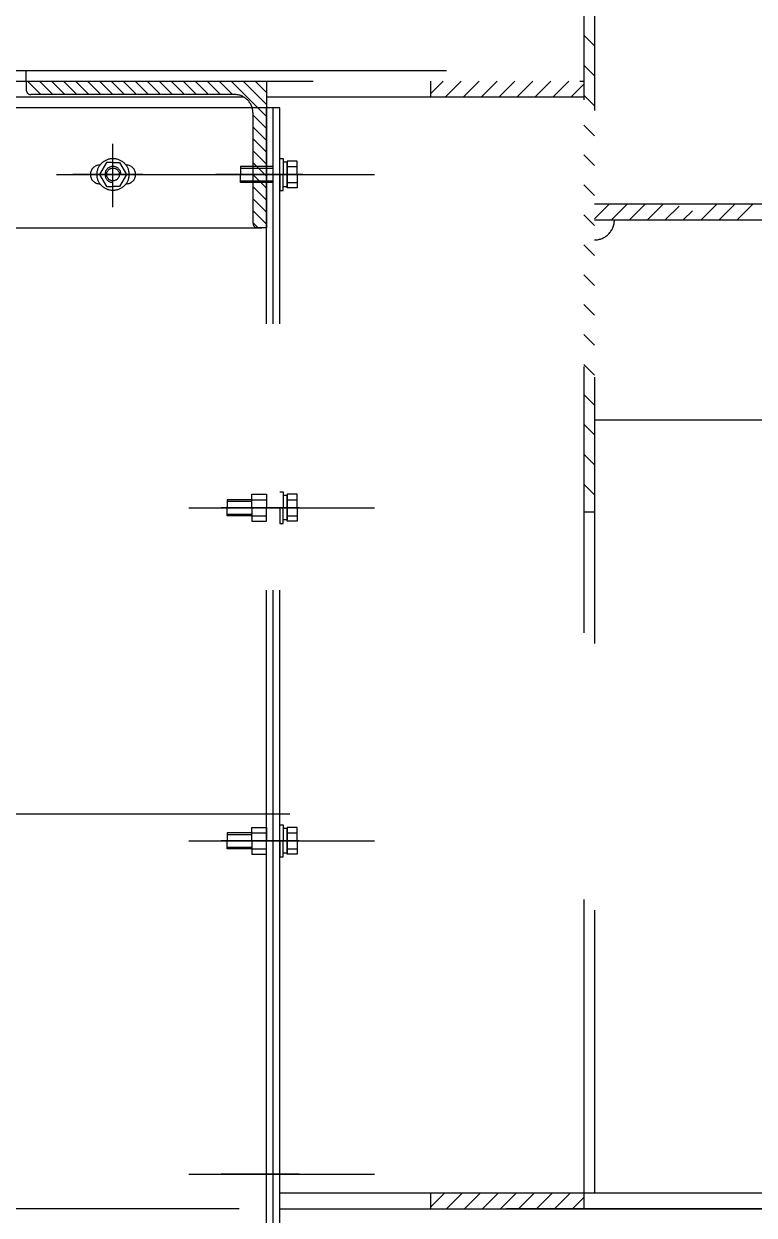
# Model space of a CAD drawing. Header units: millimetres. Extents: x 0 to 21000, y -574 to 14850.
# Drawn here: x 5539 to 6087, y 8366 to 9260 of the extents above; entities that cross this region are included whole.
import ezdxf

# ---------------------------------------------------------------- set-up
doc = ezdxf.new("R2010")
doc.units = ezdxf.units.MM
doc.header["$LTSCALE"] = 500
doc.linetypes.add('F', pattern=[0.75, 0.5, -0.25])
doc.linetypes.add('K', pattern=[2.5, 1.25, -0.25, 0.25, -0.25, 0.25, -0.25])
doc.layers.add('04', color=2, linetype='F')
doc.layers.add('07', color=6, linetype='K')

# ---------------------------------------------------------------- blocks, each defined once
blk = doc.blocks.new('H')
at = {"layer": '07', "color": 6, "linetype": 'K', "ltscale": 1.6}
for p, q in [((12747.47, 26265.54), (12747.47, 24033.54)), ((12755.47, 26257.54), (12755.47, 24045.54)), ((12755.47, 24905.95), (12747.47, 24913.95)), ((11644.47, 24887.54), (12747.47, 24887.54)), ((12287.47, 24887.54), (12329.47, 24887.54)), ((12329.47, 24879.54), (12329.47, 24887.54)), ((12755.47, 24883.5), (12747.47, 24891.5)), ((11544.47, 24879.54), (12747.47, 24879.54)), ((12287.47, 24879.54), (12329.47, 24879.54)), ((12329.47, 24879.54), (12329.47, 24872.84)), ((12329.47, 24879.54), (12509.47, 24879.54)), ((12340.35, 24869.54), (12330.35, 24879.54)), ((12349.33, 24869.54), (12339.33, 24879.54)), ((12358.31, 24869.54), (12348.31, 24879.54)), ((12367.29, 24869.54), (12357.29, 24879.54)), ((12376.27, 24869.54), (12366.27, 24879.54)), ((12385.26, 24869.54), (12375.26, 24879.54)), ((12394.24, 24869.54), (12384.24, 24879.54)), ((12403.22, 24869.54), (12393.22, 24879.54)), ((12412.2, 24869.54), (12402.2, 24879.54)), ((12421.18, 24869.54), (12411.18, 24879.54)), ((12430.16, 24869.54), (12420.16, 24879.54)), ((12439.14, 24869.54), (12429.14, 24879.54)), ((12448.12, 24869.54), (12438.12, 24879.54)), ((12457.1, 24869.54), (12447.1, 24879.54)), ((12466.08, 24869.54), (12456.08, 24879.54)), ((12475.06, 24869.54), (12465.06, 24879.54)), ((12484.04, 24869.54), (12474.04, 24879.54)), ((12509.47, 24853.09), (12483.02, 24879.54)), ((12509.47, 24862.07), (12492, 24879.54)), ((12509.47, 24871.05), (12500.98, 24879.54)), ((12509.47, 24879.54), (12509.47, 24769.54)), ((12632.47, 24869.97), (12642.03, 24879.54)), ((12632.47, 24879.54), (12632.47, 24867.54)), ((12643.5, 24867.54), (12655.5, 24879.54)), ((12656.97, 24867.54), (12668.97, 24879.54)), ((12670.44, 24867.54), (12682.44, 24879.54)), ((12683.91, 24867.54), (12695.91, 24879.54)), ((12697.38, 24867.54), (12709.38, 24879.54)), ((12710.85, 24867.54), (12722.85, 24879.54)), ((12724.32, 24867.54), (12736.32, 24879.54)), ((12737.79, 24867.54), (12747.47, 24877.21)), ((12492.68, 24867.54), (10807.26, 24867.54)), ((12485.47, 24869.54), (12332.77, 24869.54)), ((12747.47, 24867.54), (12509.47, 24867.54)), ((12755.47, 24861.05), (12747.47, 24869.05)), ((12519.47, 24859.54), (11644.47, 24859.54)), ((12509.47, 23497.54), (12509.47, 24859.54)), ((12514.47, 23497.54), (12514.47, 24859.54)), ((12519.47, 23497.54), (12519.47, 24859.54)), ((12499.47, 24772.84), (12499.47, 24855.54)), ((12509.47, 24844.11), (12499.47, 24854.11)), ((12509.47, 24835.13), (12499.47, 24845.13)), ((12755.47, 24838.6), (12747.47, 24846.6)), ((12394.47, 24785.06), (12394.47, 24832.47)), ((12509.47, 24826.15), (12499.47, 24836.15)), ((12394.47, 24795.75), (12394.47, 24829.21)), ((12509.47, 24817.17), (12499.47, 24827.17)), ((12755.47, 24816.15), (12747.47, 24824.15)), ((12389.65, 24818.54), (12384.45, 24809.54)), ((12384.72, 24816.54), (12384.47, 24816.54)), ((12394.47, 24818.54), (12389.65, 24818.54)), ((12394.47, 24798.68), (12394.47, 24819.88)), ((12394.47, 24818.54), (12399.29, 24818.54)), ((12399.29, 24818.54), (12404.48, 24809.54)), ((12404.47, 24816.54), (12404.21, 24816.54)), ((12514.47, 24815.54), (12490.07, 24815.54)), ((12490.07, 24815.54), (12490.07, 24809.54)), ((12490.07, 24814.34), (12514.47, 24814.34)), ((12509.47, 24808.19), (12499.47, 24818.19)), ((12519.47, 24821.54), (12521.97, 24821.54)), ((12519.47, 24809.54), (12519.47, 24821.54)), ((12521.97, 24821.54), (12521.97, 24809.54)), ((12521.97, 24818.74), (12521.97, 24809.54)), ((12525.07, 24818.74), (12521.97, 24818.74)), ((12525.07, 24819.55), (12525.07, 24809.54)), ((12532.57, 24819.55), (12525.07, 24819.55)), ((12525.07, 24809.54), (12525.07, 24818.74)), ((12525.07, 24815.54), (12532.57, 24815.54)), ((12532.57, 24809.54), (12532.57, 24819.55)), ((10752.11, 24809.54), (12545.32, 24809.54)), ((10752.11, 24809.54), (12545.32, 24809.54)), ((12416.83, 24809.54), (12364.28, 24809.54)), ((12382.64, 24809.54), (12405.89, 24809.54)), ((12384.45, 24809.54), (12389.65, 24800.54)), ((12404.48, 24809.54), (12399.29, 24800.54)), ((12451.35, 24809.54), (12590.6, 24809.54)), ((12536.83, 24809.54), (12471.49, 24809.54)), ((12536.83, 24809.54), (12471.49, 24809.54)), ((12535.63, 24809.54), (12486.52, 24809.54)), ((12490.07, 24803.54), (12490.07, 24809.54)), ((12490.07, 24804.74), (12514.47, 24804.74)), ((12509.47, 24799.21), (12499.47, 24809.21)), ((12519.47, 24809.54), (12519.47, 24797.54)), ((12521.97, 24797.54), (12521.97, 24809.54)), ((12521.97, 24800.34), (12521.97, 24809.54)), ((12525.07, 24809.54), (12525.07, 24800.34)), ((12525.07, 24799.52), (12525.07, 24809.54)), ((12532.57, 24809.54), (12532.57, 24799.52)), ((12384.72, 24802.54), (12384.47, 24802.54)), ((12389.65, 24800.54), (12394.47, 24800.54)), ((12399.29, 24800.54), (12394.47, 24800.54)), ((12404.47, 24802.54), (12404.21, 24802.54)), ((12514.47, 24803.54), (12490.07, 24803.54)), ((12509.47, 24790.23), (12499.47, 24800.23)), ((12519.47, 24797.54), (12521.97, 24797.54)), ((12525.07, 24800.34), (12521.97, 24800.34)), ((12525.07, 24803.54), (12532.57, 24803.54)), ((12532.57, 24799.52), (12525.07, 24799.52)), ((12755.47, 24793.69), (12747.47, 24801.69)), ((12509.47, 24781.25), (12499.47, 24791.25)), ((12755.47, 24787.43), (12905.47, 24787.43)), ((12755.47, 24776.14), (12766.76, 24787.43)), ((12768.23, 24775.43), (12780.23, 24787.43)), ((12781.7, 24775.43), (12793.7, 24787.43)), ((12795.17, 24775.43), (12807.17, 24787.43)), ((12835.58, 24775.43), (12847.58, 24787.43)), ((12849.05, 24775.43), (12861.05, 24787.43)), ((12862.52, 24775.43), (12874.52, 24787.43)), ((12509.47, 24772.27), (12499.47, 24782.27)), ((12755.47, 24771.24), (12747.47, 24779.24)), ((12808.64, 24775.43), (12818.94, 24785.74)), ((12822.11, 24775.43), (12828.99, 24782.31)), ((11644.47, 24769.54), (12506.12, 24769.54)), ((11644.47, 24769.54), (12506.12, 24769.54)), ((12503.22, 24769.54), (12499.47, 24773.29)), ((12509.47, 24769.54), (12502.77, 24769.54)), ((12755.47, 24775.43), (12905.47, 24775.43)), ((12755.47, 24748.79), (12747.47, 24756.79)), ((12755.47, 24726.34), (12747.47, 24734.34)), ((12755.47, 24703.89), (12747.47, 24711.89)), ((12755.47, 24681.44), (12747.47, 24689.44)), ((12755.47, 24658.99), (12747.47, 24666.99)), ((12755.47, 24636.54), (12747.47, 24644.54)), ((12755.47, 24625.43), (12905.47, 24625.43)), ((12755.47, 24614.09), (12747.47, 24622.09)), ((12755.47, 24591.64), (12747.47, 24599.64)), ((12755.47, 24569.19), (12747.47, 24577.19)), ((12498.67, 24565.54), (12480.07, 24565.54)), ((12480.07, 24565.54), (12480.07, 24559.54)), ((12480.07, 24564.34), (12498.67, 24564.34)), ((12498.67, 24559.54), (12498.67, 24569.55)), ((12498.67, 24569.55), (12509.47, 24569.55)), ((12498.67, 24565.54), (12509.47, 24565.54)), ((12509.47, 24569.55), (12509.47, 24559.54)), ((12519.47, 24571.54), (12521.97, 24571.54)), ((12521.97, 24571.54), (12521.97, 24559.54)), ((12521.97, 24568.74), (12521.97, 24559.54)), ((12525.07, 24568.74), (12521.97, 24568.74)), ((12525.07, 24569.55), (12525.07, 24559.54)), ((12532.57, 24569.55), (12525.07, 24569.55)), ((12525.07, 24559.54), (12525.07, 24568.74)), ((12525.07, 24565.54), (12532.57, 24565.54)), ((12532.57, 24559.54), (12532.57, 24569.55)), ((12451.35, 24559.54), (12590.6, 24559.54)), ((12534.07, 24559.54), (12475.55, 24559.54)), ((12480.07, 24553.54), (12480.07, 24559.54)), ((12480.07, 24554.74), (12498.67, 24554.74)), ((12497.61, 24559.54), (12510.52, 24559.54)), ((12498.67, 24559.54), (12498.67, 24549.52)), ((12509.47, 24549.52), (12509.47, 24559.54)), ((12519.47, 24559.54), (12519.47, 24547.54)), ((12521.97, 24547.54), (12521.97, 24559.54)), ((12521.97, 24550.34), (12521.97, 24559.54)), ((12525.07, 24559.54), (12525.07, 24550.34)), ((12525.07, 24549.52), (12525.07, 24559.54)), ((12532.57, 24559.54), (12532.57, 24549.52)), ((12747.47, 24556.42), (12755.47, 24556.42)), ((12498.67, 24553.54), (12480.07, 24553.54)), ((12498.67, 24553.54), (12509.47, 24553.54)), ((12498.67, 24549.52), (12509.47, 24549.52)), ((12519.47, 24547.54), (12521.97, 24547.54)), ((12525.07, 24550.34), (12521.97, 24550.34)), ((12525.07, 24553.54), (12532.57, 24553.54)), ((12532.57, 24549.52), (12525.07, 24549.52)), ((12527.05, 24329.54), (10109.09, 24329.54)), ((12519.47, 24321.54), (12521.97, 24321.54)), ((12521.97, 24321.54), (12521.97, 24309.54)), ((12498.67, 24315.54), (12480.07, 24315.54)), ((12480.07, 24315.54), (12480.07, 24309.54)), ((12480.07, 24314.34), (12498.67, 24314.34)), ((12498.67, 24309.54), (12498.67, 24319.55)), ((12498.67, 24319.55), (12509.47, 24319.55)), ((12498.67, 24315.54), (12509.47, 24315.54)), ((12509.47, 24319.55), (12509.47, 24309.54)), ((12521.97, 24318.74), (12521.97, 24309.54)), ((12525.07, 24318.74), (12521.97, 24318.74)), ((12525.07, 24319.55), (12525.07, 24309.54)), ((12532.57, 24319.55), (12525.07, 24319.55)), ((12525.07, 24309.54), (12525.07, 24318.74)), ((12525.07, 24315.54), (12532.57, 24315.54)), ((12532.57, 24309.54), (12532.57, 24319.55)), ((12451.35, 24309.54), (12590.6, 24309.54)), ((12534.07, 24309.54), (12475.55, 24309.54)), ((12480.07, 24303.54), (12480.07, 24309.54)), ((12480.07, 24304.74), (12498.67, 24304.74)), ((12498.67, 24303.54), (12480.07, 24303.54)), ((12497.61, 24309.54), (12510.52, 24309.54)), ((12498.67, 24309.54), (12498.67, 24299.52)), ((12498.67, 24303.54), (12509.47, 24303.54)), ((12509.47, 24299.52), (12509.47, 24309.54)), ((12519.47, 24309.54), (12519.47, 24297.54)), ((12521.97, 24297.54), (12521.97, 24309.54)), ((12521.97, 24300.34), (12521.97, 24309.54)), ((12525.07, 24309.54), (12525.07, 24300.34)), ((12525.07, 24299.52), (12525.07, 24309.54)), ((12525.07, 24303.54), (12532.57, 24303.54)), ((12532.57, 24309.54), (12532.57, 24299.52)), ((12498.67, 24299.52), (12509.47, 24299.52)), ((12519.47, 24297.54), (12521.97, 24297.54)), ((12525.07, 24300.34), (12521.97, 24300.34)), ((12532.57, 24299.52), (12525.07, 24299.52)), ((12451.35, 24059.54), (12590.6, 24059.54)), ((12534.07, 24059.54), (12475.55, 24059.54)), ((12519.47, 24045.54), (12755.47, 24045.54)), ((12632.47, 24034.81), (12643.19, 24045.54)), ((12632.47, 24045.54), (12632.47, 24033.54)), ((12644.66, 24033.54), (12656.66, 24045.54)), ((12658.13, 24033.54), (12670.13, 24045.54)), ((12671.61, 24033.54), (12683.61, 24045.54)), ((12685.08, 24033.54), (12697.08, 24045.54)), ((12698.55, 24033.54), (12710.55, 24045.54)), ((12712.02, 24033.54), (12724.02, 24045.54)), ((12725.49, 24033.54), (12737.49, 24045.54)), ((12755.47, 24045.54), (12927.47, 24045.54)), ((12738.96, 24033.54), (12747.47, 24042.05)), ((13689.18, 24033.54), (9955.47, 24033.54)), ((12519.47, 24033.54), (12755.47, 24033.54)), ((12755.47, 24033.54), (12927.47, 24033.54))]:
    blk.add_line(p, q, dxfattribs=at)
for radius in [12, 4.76]:
    blk.add_circle((12394.47, 24809.54), radius, dxfattribs=at)
for centre, radius, start, end in [((12332.77, 24872.84), 3.3, 180, 270.04595), ((12485.47, 24855.54), 14, 0, 90), ((12384.47, 24809.54), 7, 90, 270), ((12394.47, 24809.54), 6, 0, 270), ((12404.47, 24809.54), 7, 270, 90), ((12502.77, 24772.84), 3.3, 180.0215, 270), ((12755.47, 24775.43), 15, 270, 0)]:
    blk.add_arc(centre, radius, start, end, dxfattribs=at)

msp = doc.modelspace()

# ---------------------------------------------------------------- block references
at = {"layer": '04', "ltscale": 2}
msp.add_blockref('H', (-6788.729, -15662.601), dxfattribs=at)

doc.saveas('drawing.dxf')
